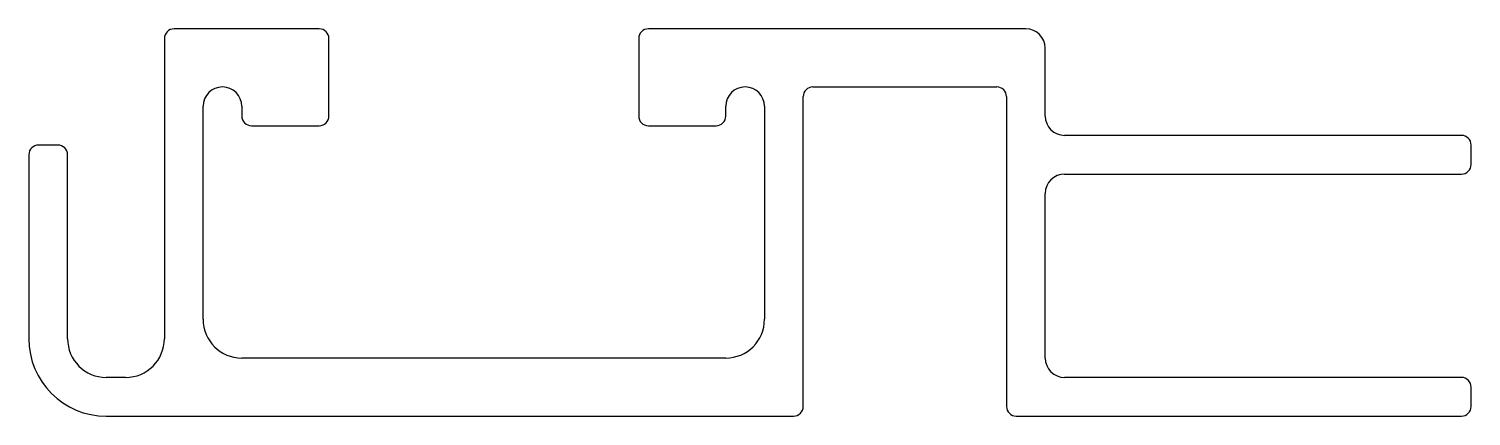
# Model space of a CAD drawing. Extents: x 3.1 to 77.6, y 2.4 to 22.4.
import ezdxf

# ---------------------------------------------------------------- set-up
doc = ezdxf.new("R2010")
doc.units = 0
doc.layers.get('0').update_dxf_attribs({"linetype": 'CONTINUOUS'})

msp = doc.modelspace()

# ---------------------------------------------------------------- linework, layer by layer
for p, q in [((18.074, 22.353), (10.574, 22.353)), ((54.574, 22.353), (35.074, 22.353)), ((10.074, 21.853), (10.074, 6.353)), ((18.574, 17.853), (18.574, 21.853)), ((34.574, 21.853), (34.574, 17.853)), ((55.574, 17.853), (55.574, 21.354)), ((43.074, 2.853), (43.074, 18.853)), ((43.574, 19.353), (53.074, 19.353)), ((53.574, 18.853), (53.574, 2.853)), ((12.074, 7.353), (12.074, 18.353)), ((14.074, 18.353), (14.074, 17.853)), ((39.074, 17.853), (39.074, 18.353)), ((41.074, 18.353), (41.074, 7.353)), ((14.574, 17.353), (18.074, 17.353)), ((35.074, 17.353), (38.574, 17.353)), ((77.074, 16.853), (56.574, 16.853)), ((3.074, 15.853), (3.074, 6.353)), ((4.574, 16.353), (3.574, 16.353)), ((5.074, 6.353), (5.074, 15.853)), ((77.574, 15.353), (77.574, 16.353)), ((56.574, 14.853), (77.074, 14.853)), ((55.574, 5.353), (55.574, 13.853)), ((39.074, 5.353), (14.074, 5.353)), ((8.074, 4.353), (7.074, 4.353)), ((77.074, 4.353), (56.574, 4.353)), ((77.574, 2.853), (77.574, 3.853)), ((7.074, 2.353), (42.574, 2.353)), ((54.074, 2.353), (77.074, 2.353))]:
    msp.add_line(p, q)
for centre, radius, start, end in [((10.574, 21.853), 0.5, 90, 180), ((18.074, 21.853), 0.5, 0, 90), ((35.074, 21.853), 0.5, 90, 180), ((54.574, 21.353), 1, 0.00198, 90), ((13.074, 18.353), 1, 0, 180), ((40.074, 18.353), 1, 0, 180), ((43.574, 18.853), 0.5, 90, 180), ((53.074, 18.853), 0.5, 360, 90), ((14.574, 17.853), 0.5, 180, 270), ((18.074, 17.853), 0.5, 270, 0), ((35.074, 17.853), 0.5, 180, 270), ((38.574, 17.853), 0.5, 270, 0), ((56.574, 17.853), 1, 180, 270), ((77.074, 16.353), 0.5, 0, 90), ((3.574, 15.853), 0.5, 90, 180), ((4.574, 15.853), 0.5, 0, 90), ((77.074, 15.353), 0.5, 270, 360), ((56.574, 13.853), 1, 90, 180), ((14.074, 7.353), 2, 180, 270), ((39.074, 7.353), 2, 270, 0), ((7.074, 6.353), 4, 180, 270), ((7.074, 6.353), 2, 180, 270), ((8.074, 6.353), 2, 270, 0), ((56.574, 5.353), 1, 180, 270), ((77.074, 3.853), 0.5, 0, 90), ((42.574, 2.853), 0.5, 270, 360), ((54.074, 2.853), 0.5, 180, 270), ((77.074, 2.853), 0.5, 270, 0)]:
    msp.add_arc(centre, radius, start, end)

doc.saveas('drawing.dxf')
